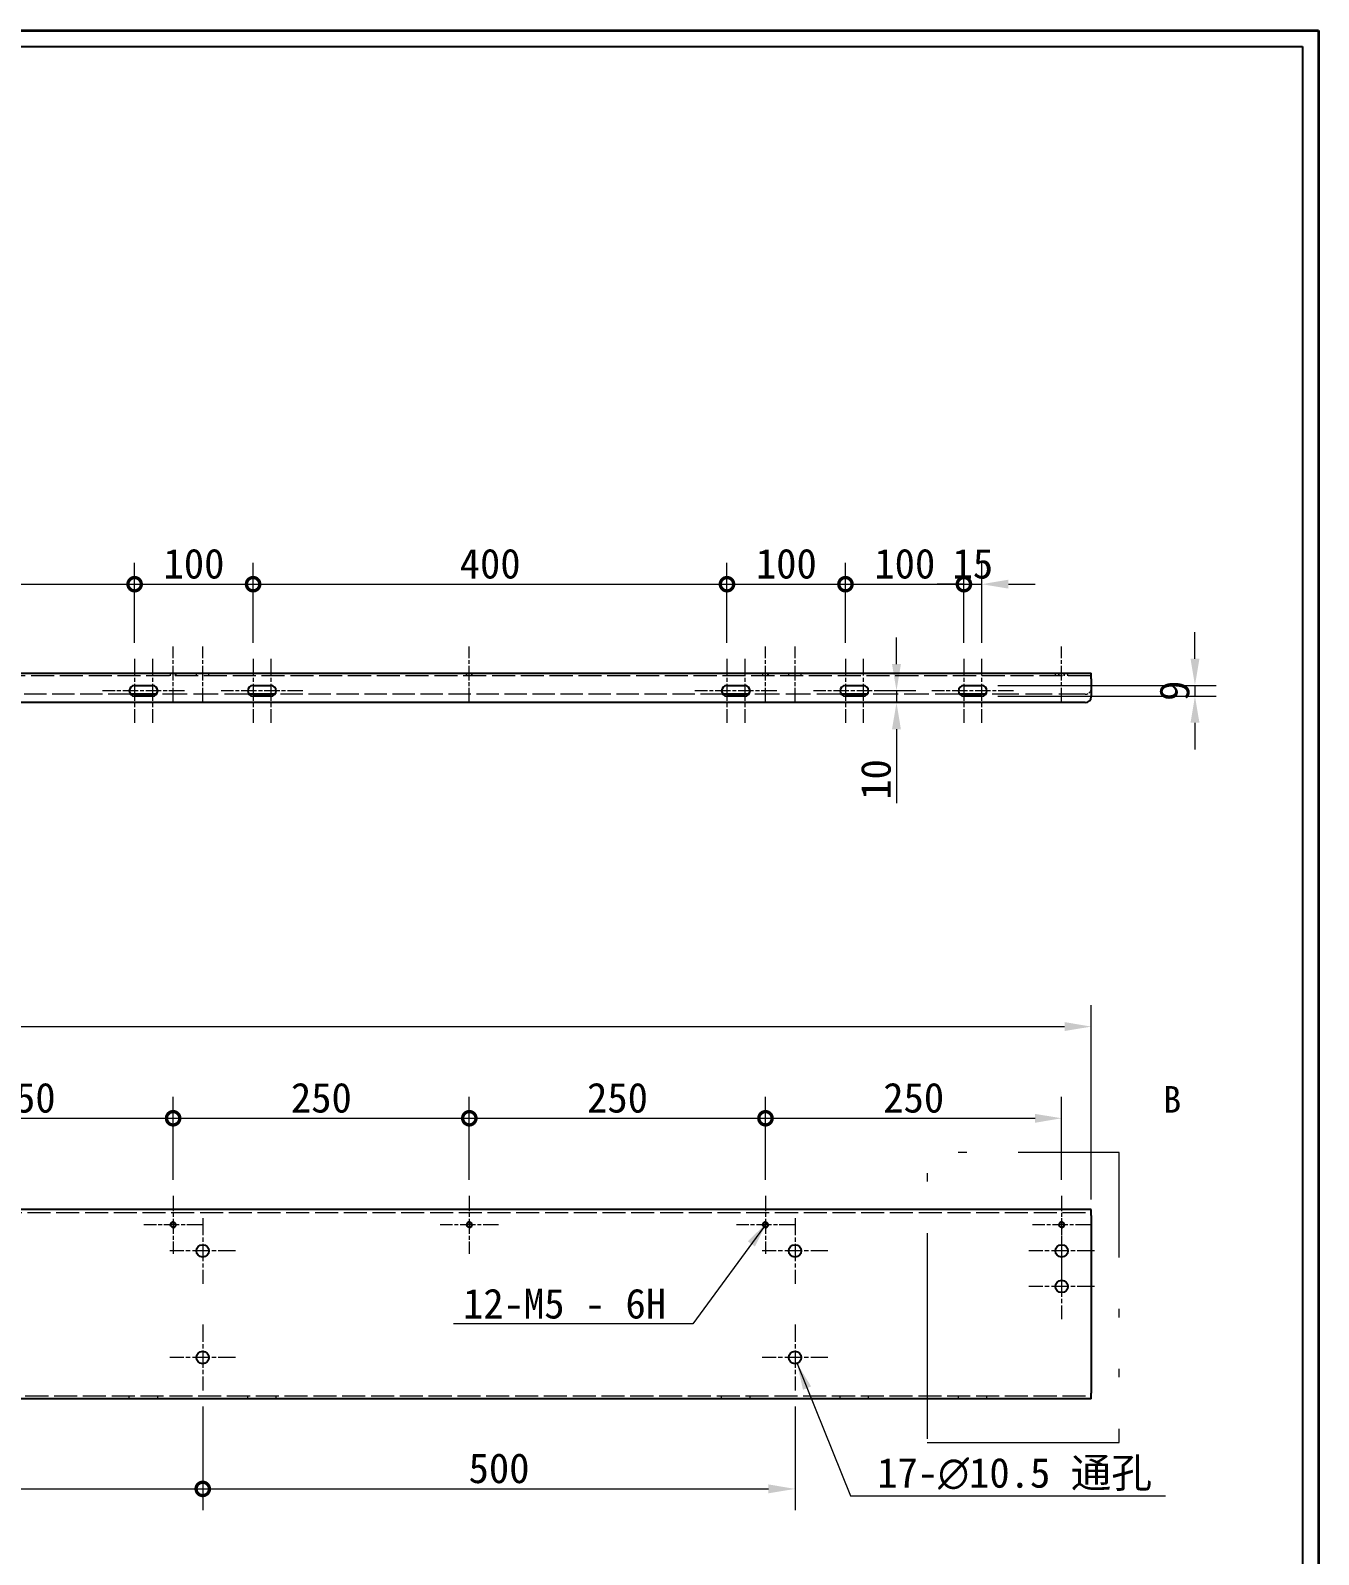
# Model space of a CAD drawing. Header units: millimetres. Extents: x 54 to 3731, y 49 to 2624.
# Drawn here: x 2643 to 3731, y 1337 to 2624 of the extents above; entities that cross this region are included whole.
import ezdxf

# ---------------------------------------------------------------- set-up
doc = ezdxf.new("R2010")
doc.units = ezdxf.units.MM
doc.header["$LTSCALE"] = 9
for name, pattern in [('CHAIN', [0.3543, 0.2362, -0.0295, 0.0591, -0.0295]), ('DASH_DOUBLE_DOT', [0.2164, 0.1181, -0.0295, 0.0049, -0.0295, 0.0049, -0.0295]), ('DASHED', [0.2067, 0.1654, -0.0413])]:
    doc.linetypes.add(name, pattern=pattern)
for name, color, linetype, lineweight, true_color in [('中心标记 (ISO)', 1, 'CHAIN', 18, 0xff0000), ('中心线 (ISO)', 1, 'CHAIN', 18, 0xff0000), ('尺寸 (ISO)', 7, 'Continuous', 18, 0x008000), ('局部视图边界 (ISO)', 7, 'DASH_DOUBLE_DOT', 18, 0x008000), ('符号 (ISO)', 7, 'Continuous', 18, 0x008000), ('隐藏 (ISO)', 5, 'DASHED', 18, 0x0000ff)]:
    doc.layers.add(name, color=color, linetype=linetype, lineweight=lineweight, true_color=true_color)
for name, color, linetype, lineweight in [('可见 (ISO)', 7, 'Continuous', 25), ('可见窄的 (ISO)', 7, 'Continuous', 18), ('图框 (ISO)', 7, 'Continuous', 35)]:
    doc.layers.add(name, color=color, linetype=linetype, lineweight=lineweight)
doc.styles.add('HZ_33', font='simfang.ttf')
doc.styles.add('文本样式74', font='SimSun.ttf')
doc.styles.add('最新国标', font='simfang.ttf')
doc.dimstyles.new('默认 (GB)', dxfattribs={"dimscale": 9, "dimtxt": 2.8, "dimasz": 2.5, "dimexe": 2, "dimexo": 1.5, "dimgap": 0.5, "dimtad": 1, "dimtoh": 1, "dimdsep": 46, "dimtxsty": '最新国标', "dimcen": 0.09, "dimdle": 10, "dimclrd": 256, "dimclre": 256, "dimclrt": 256, "dimaunit": 1, "dimadec": 3, "dimazin": 2, "dimtfac": 0.535714, "dimtdec": 3, "dimtmove": 0, "dimatfit": 3, "dimfxl": 0, "dimtolj": 1, "dimlwd": -1, "dimlwe": -1, "dimarcsym": 0})
doc.dimstyles.new('默认 (GB)$7', dxfattribs={"dimscale": 9, "dimtxt": 2.8, "dimasz": 2.5, "dimexe": 2, "dimexo": 1.5, "dimgap": 0.5, "dimtad": 1, "dimtoh": 1, "dimdsep": 46, "dimtxsty": '最新国标', "dimcen": 0.09, "dimdle": 10, "dimclrd": 256, "dimclre": 256, "dimclrt": 256, "dimaunit": 1, "dimadec": 3, "dimazin": 2, "dimtfac": 0.535714, "dimtdec": 3, "dimtmove": 0, "dimatfit": 3, "dimfxl": 0, "dimtolj": 1, "dimlwd": -1, "dimlwe": -1, "dimarcsym": 0})

# ---------------------------------------------------------------- blocks, each defined once
blk = doc.blocks.new('图框 最新国标')
at = {"layer": '图框 (ISO)'}
for p, q in [((6, 291.5), (414.5, 291.5)), ((414.5, 291.5), (414.5, 5.5))]:
    blk.add_line(p, q, dxfattribs=at)
at = {"layer": '图框 (ISO)', "color": 7, "linetype": 'Continuous', "lineweight": 25}
for p, q in [((18, 290), (413, 290)), ((18, 290), (413, 290)), ((413, 290), (413, 7)), ((413, 290), (413, 7))]:
    blk.add_line(p, q, dxfattribs=at)
at = {"layer": '图框 (ISO)', "style": '文本样式74'}
blk.add_attdef('零件代号_001', (42.82, 287.25), '', height=2.5, rotation=180, dxfattribs=at)
blk = doc.blocks.new('_DotSmall')
at = {"color": 0, "linetype": 'ByBlock', "const_width": 0.5}
blk.add_lwpolyline([(-0.0625, 0, 1), (0.0625, 0, 1)], format="xyb", close=True, dxfattribs=at)
blk = doc.blocks.new('*D21')
at = {"layer": 'Defpoints', "color": 0, "transparency": 16777216}
for p in [(2731.2, 2155.9), (2331.2, 2092.9), (2731.2, 2092.9)]:
    blk.add_point(p, dxfattribs=at)
at = {"layer": '尺寸 (ISO)', "color": 116, "true_color": 0x00803f, "transparency": 16777216}
for p, q in [((2331.2, 2106.4), (2331.2, 2173.9)), ((2731.2, 2106.4), (2731.2, 2173.9)), ((2331.2, 2155.9), (2731.2, 2155.9))]:
    blk.add_line(p, q, dxfattribs=at)
at = {"layer": '尺寸 (ISO)', "color": 116, "true_color": 0x00803f, "transparency": 16777216, "xscale": 22.5, "yscale": 22.5, "zscale": 22.5, "rotation": 180}
blk.add_blockref('_DotSmall', (2331.2, 2155.9), dxfattribs=at)
at = {"layer": '尺寸 (ISO)', "color": 116, "true_color": 0x00803f, "transparency": 16777216, "xscale": 22.5, "yscale": 22.5, "zscale": 22.5}
blk.add_blockref('_DotSmall', (2731.2, 2155.9), dxfattribs=at)
at = {"layer": '尺寸 (ISO)', "transparency": 16777216, "insert": (2531.3, 2173.1), "char_height": 25.2, "attachment_point": 5, "style": '最新国标'}
blk.add_mtext('\\A1;400', dxfattribs=at)
blk = doc.blocks.new('*D22')
at = {"layer": 'Defpoints', "color": 0, "transparency": 16777216}
for p in [(2831.2, 2155.9), (2731.2, 2092.9), (2831.2, 2092.9)]:
    blk.add_point(p, dxfattribs=at)
at = {"layer": '尺寸 (ISO)', "color": 116, "true_color": 0x00803f, "transparency": 16777216}
for p, q in [((2731.2, 2106.4), (2731.2, 2173.9)), ((2831.2, 2106.4), (2831.2, 2173.9)), ((2731.2, 2155.9), (2831.2, 2155.9))]:
    blk.add_line(p, q, dxfattribs=at)
at = {"layer": '尺寸 (ISO)', "color": 116, "true_color": 0x00803f, "transparency": 16777216, "xscale": 22.5, "yscale": 22.5, "zscale": 22.5, "rotation": 180}
blk.add_blockref('_DotSmall', (2731.2, 2155.9), dxfattribs=at)
at = {"layer": '尺寸 (ISO)', "color": 116, "true_color": 0x00803f, "transparency": 16777216, "xscale": 22.5, "yscale": 22.5, "zscale": 22.5}
blk.add_blockref('_DotSmall', (2831.2, 2155.9), dxfattribs=at)
at = {"layer": '尺寸 (ISO)', "transparency": 16777216, "insert": (2781.3, 2173.1), "char_height": 25.2, "attachment_point": 5, "style": '最新国标'}
blk.add_mtext('\\A1;100', dxfattribs=at)
blk = doc.blocks.new('*D23')
at = {"layer": 'Defpoints', "color": 0, "transparency": 16777216}
for p in [(3231.2, 2155.9), (2831.2, 2092.9), (3231.2, 2092.9)]:
    blk.add_point(p, dxfattribs=at)
at = {"layer": '尺寸 (ISO)', "color": 116, "true_color": 0x00803f, "transparency": 16777216}
for p, q in [((2831.2, 2106.4), (2831.2, 2173.9)), ((3231.2, 2106.4), (3231.2, 2173.9)), ((2831.2, 2155.9), (3231.2, 2155.9))]:
    blk.add_line(p, q, dxfattribs=at)
at = {"layer": '尺寸 (ISO)', "color": 116, "true_color": 0x00803f, "transparency": 16777216, "xscale": 22.5, "yscale": 22.5, "zscale": 22.5, "rotation": 180}
blk.add_blockref('_DotSmall', (2831.2, 2155.9), dxfattribs=at)
at = {"layer": '尺寸 (ISO)', "color": 116, "true_color": 0x00803f, "transparency": 16777216, "xscale": 22.5, "yscale": 22.5, "zscale": 22.5}
blk.add_blockref('_DotSmall', (3231.2, 2155.9), dxfattribs=at)
at = {"layer": '尺寸 (ISO)', "transparency": 16777216, "insert": (3031.3, 2173.1), "char_height": 25.2, "attachment_point": 5, "style": '最新国标'}
blk.add_mtext('\\A1;400', dxfattribs=at)
blk = doc.blocks.new('*D24')
at = {"layer": 'Defpoints', "color": 0, "transparency": 16777216}
for p in [(3331.2, 2155.9), (3231.2, 2092.9), (3331.2, 2092.9)]:
    blk.add_point(p, dxfattribs=at)
at = {"layer": '尺寸 (ISO)', "color": 116, "true_color": 0x00803f, "transparency": 16777216}
for p, q in [((3231.2, 2106.4), (3231.2, 2173.9)), ((3331.2, 2106.4), (3331.2, 2173.9)), ((3231.2, 2155.9), (3331.2, 2155.9))]:
    blk.add_line(p, q, dxfattribs=at)
at = {"layer": '尺寸 (ISO)', "color": 116, "true_color": 0x00803f, "transparency": 16777216, "xscale": 22.5, "yscale": 22.5, "zscale": 22.5, "rotation": 180}
blk.add_blockref('_DotSmall', (3231.2, 2155.9), dxfattribs=at)
at = {"layer": '尺寸 (ISO)', "color": 116, "true_color": 0x00803f, "transparency": 16777216, "xscale": 22.5, "yscale": 22.5, "zscale": 22.5}
blk.add_blockref('_DotSmall', (3331.2, 2155.9), dxfattribs=at)
at = {"layer": '尺寸 (ISO)', "transparency": 16777216, "insert": (3281.3, 2173.1), "char_height": 25.2, "attachment_point": 5, "style": '最新国标'}
blk.add_mtext('\\A1;100', dxfattribs=at)
blk = doc.blocks.new('*D25')
at = {"layer": 'Defpoints', "color": 0, "transparency": 16777216}
for p in [(3431.2, 2155.9), (3331.2, 2092.9), (3431.2, 2092.9)]:
    blk.add_point(p, dxfattribs=at)
at = {"layer": '尺寸 (ISO)', "color": 116, "true_color": 0x00803f, "transparency": 16777216}
for p, q in [((3331.2, 2106.4), (3331.2, 2173.9)), ((3431.2, 2106.4), (3431.2, 2173.9)), ((3331.2, 2155.9), (3431.2, 2155.9))]:
    blk.add_line(p, q, dxfattribs=at)
at = {"layer": '尺寸 (ISO)', "color": 116, "true_color": 0x00803f, "transparency": 16777216, "xscale": 22.5, "yscale": 22.5, "zscale": 22.5, "rotation": 180}
blk.add_blockref('_DotSmall', (3331.2, 2155.9), dxfattribs=at)
at = {"layer": '尺寸 (ISO)', "color": 116, "true_color": 0x00803f, "transparency": 16777216, "xscale": 22.5, "yscale": 22.5, "zscale": 22.5}
blk.add_blockref('_DotSmall', (3431.2, 2155.9), dxfattribs=at)
at = {"layer": '尺寸 (ISO)', "transparency": 16777216, "insert": (3381.3, 2173.1), "char_height": 25.2, "attachment_point": 5, "style": '最新国标'}
blk.add_mtext('\\A1;100', dxfattribs=at)
blk = doc.blocks.new('*D26')
at = {"layer": 'Defpoints', "color": 0, "transparency": 16777216}
for p in [(3446.2, 2155.9), (3431.2, 2092.9), (3446.2, 2092.9)]:
    blk.add_point(p, dxfattribs=at)
at = {"layer": '尺寸 (ISO)', "color": 116, "true_color": 0x00803f, "transparency": 16777216}
for p, q in [((3431.2, 2106.4), (3431.2, 2173.9)), ((3446.2, 2106.4), (3446.2, 2173.9)), ((3431.2, 2155.9), (3408.7, 2155.9)), ((3431.2, 2155.9), (3446.2, 2155.9)), ((3468.7, 2155.9), (3491.2, 2155.9))]:
    blk.add_line(p, q, dxfattribs=at)
blk.add_solid([(3468.7, 2159.7), (3468.7, 2152.2), (3446.2, 2155.9)], dxfattribs=at)
at = {"layer": '尺寸 (ISO)', "color": 116, "true_color": 0x00803f, "transparency": 16777216, "xscale": 22.5, "yscale": 22.5, "zscale": 22.5}
blk.add_blockref('_DotSmall', (3431.2, 2155.9), dxfattribs=at)
at = {"layer": '尺寸 (ISO)', "transparency": 16777216, "insert": (3438.7, 2173.1), "char_height": 25.2, "attachment_point": 5, "style": '最新国标'}
blk.add_mtext('\\A1;15', dxfattribs=at)
blk = doc.blocks.new('*D27')
at = {"layer": 'Defpoints', "color": 0, "transparency": 16777216}
for p in [(3446.2, 2070.4), (3446.2, 2061.4), (3626.2, 2061.4)]:
    blk.add_point(p, dxfattribs=at)
at = {"layer": '尺寸 (ISO)', "color": 116, "true_color": 0x00803f, "transparency": 16777216}
for p, q in [((3626.2, 2092.9), (3626.2, 2115.4)), ((3459.7, 2070.4), (3644.2, 2070.4)), ((3459.7, 2061.4), (3644.2, 2061.4)), ((3626.2, 2070.4), (3626.2, 2061.4)), ((3626.2, 2038.9), (3626.2, 2016.4))]:
    blk.add_line(p, q, dxfattribs=at)
for points in [[(3622.5, 2092.9), (3630, 2092.9), (3626.2, 2070.4)], [(3622.5, 2038.9), (3630, 2038.9), (3626.2, 2061.4)]]:
    blk.add_solid(points, dxfattribs=at)
at = {"layer": '尺寸 (ISO)', "transparency": 16777216, "insert": (3609, 2065.9), "char_height": 25.2, "attachment_point": 5, "rotation": 90, "style": '最新国标'}
blk.add_mtext('\\A1;9', dxfattribs=at)
blk = doc.blocks.new('*D37')
at = {"layer": 'Defpoints', "color": 0, "transparency": 16777216}
for p in [(2763.7, 1704.9), (2513.7, 1639.4), (2763.7, 1639.4)]:
    blk.add_point(p, dxfattribs=at)
at = {"layer": '尺寸 (ISO)', "color": 116, "true_color": 0x00803f, "transparency": 16777216}
for p, q in [((2513.7, 1652.9), (2513.7, 1722.9)), ((2763.7, 1652.9), (2763.7, 1722.9)), ((2513.7, 1704.9), (2763.7, 1704.9))]:
    blk.add_line(p, q, dxfattribs=at)
at = {"layer": '尺寸 (ISO)', "color": 116, "true_color": 0x00803f, "transparency": 16777216, "xscale": 22.5, "yscale": 22.5, "zscale": 22.5, "rotation": 180}
blk.add_blockref('_DotSmall', (2513.7, 1704.9), dxfattribs=at)
at = {"layer": '尺寸 (ISO)', "color": 116, "true_color": 0x00803f, "transparency": 16777216, "xscale": 22.5, "yscale": 22.5, "zscale": 22.5}
blk.add_blockref('_DotSmall', (2763.7, 1704.9), dxfattribs=at)
at = {"layer": '尺寸 (ISO)', "transparency": 16777216, "insert": (2638.8, 1722.1), "char_height": 25.2, "attachment_point": 5, "style": '最新国标'}
blk.add_mtext('\\A1;250', dxfattribs=at)
blk = doc.blocks.new('*D38')
at = {"layer": 'Defpoints', "color": 0, "transparency": 16777216}
for p in [(3013.7, 1704.9), (2763.7, 1639.4), (3013.7, 1639.4)]:
    blk.add_point(p, dxfattribs=at)
at = {"layer": '尺寸 (ISO)', "color": 116, "true_color": 0x00803f, "transparency": 16777216}
for p, q in [((2763.7, 1652.9), (2763.7, 1722.9)), ((3013.7, 1652.9), (3013.7, 1722.9)), ((2763.7, 1704.9), (3013.7, 1704.9))]:
    blk.add_line(p, q, dxfattribs=at)
at = {"layer": '尺寸 (ISO)', "color": 116, "true_color": 0x00803f, "transparency": 16777216, "xscale": 22.5, "yscale": 22.5, "zscale": 22.5, "rotation": 180}
blk.add_blockref('_DotSmall', (2763.7, 1704.9), dxfattribs=at)
at = {"layer": '尺寸 (ISO)', "color": 116, "true_color": 0x00803f, "transparency": 16777216, "xscale": 22.5, "yscale": 22.5, "zscale": 22.5}
blk.add_blockref('_DotSmall', (3013.7, 1704.9), dxfattribs=at)
at = {"layer": '尺寸 (ISO)', "transparency": 16777216, "insert": (2888.8, 1722.1), "char_height": 25.2, "attachment_point": 5, "style": '最新国标'}
blk.add_mtext('\\A1;250', dxfattribs=at)
blk = doc.blocks.new('*D39')
at = {"layer": 'Defpoints', "color": 0, "transparency": 16777216}
for p in [(3263.7, 1704.9), (3013.7, 1639.4), (3263.7, 1639.4)]:
    blk.add_point(p, dxfattribs=at)
at = {"layer": '尺寸 (ISO)', "color": 116, "true_color": 0x00803f, "transparency": 16777216}
for p, q in [((3013.7, 1652.9), (3013.7, 1722.9)), ((3263.7, 1652.9), (3263.7, 1722.9)), ((3013.7, 1704.9), (3263.7, 1704.9))]:
    blk.add_line(p, q, dxfattribs=at)
at = {"layer": '尺寸 (ISO)', "color": 116, "true_color": 0x00803f, "transparency": 16777216, "xscale": 22.5, "yscale": 22.5, "zscale": 22.5, "rotation": 180}
blk.add_blockref('_DotSmall', (3013.7, 1704.9), dxfattribs=at)
at = {"layer": '尺寸 (ISO)', "color": 116, "true_color": 0x00803f, "transparency": 16777216, "xscale": 22.5, "yscale": 22.5, "zscale": 22.5}
blk.add_blockref('_DotSmall', (3263.7, 1704.9), dxfattribs=at)
at = {"layer": '尺寸 (ISO)', "transparency": 16777216, "insert": (3138.8, 1722.1), "char_height": 25.2, "attachment_point": 5, "style": '最新国标'}
blk.add_mtext('\\A1;250', dxfattribs=at)
blk = doc.blocks.new('*D40')
at = {"layer": 'Defpoints', "color": 0, "transparency": 16777216}
for p in [(3513.7, 1704.9), (3263.7, 1639.4), (3513.7, 1639.4)]:
    blk.add_point(p, dxfattribs=at)
at = {"layer": '尺寸 (ISO)', "color": 116, "true_color": 0x00803f, "transparency": 16777216}
for p, q in [((3263.7, 1652.9), (3263.7, 1722.9)), ((3513.7, 1652.9), (3513.7, 1722.9)), ((3263.7, 1704.9), (3491.2, 1704.9))]:
    blk.add_line(p, q, dxfattribs=at)
blk.add_solid([(3491.2, 1708.6), (3491.2, 1701.1), (3513.7, 1704.9)], dxfattribs=at)
at = {"layer": '尺寸 (ISO)', "color": 116, "true_color": 0x00803f, "transparency": 16777216, "xscale": 22.5, "yscale": 22.5, "zscale": 22.5, "rotation": 180}
blk.add_blockref('_DotSmall', (3263.7, 1704.9), dxfattribs=at)
at = {"layer": '尺寸 (ISO)', "transparency": 16777216, "insert": (3388.8, 1722.1), "char_height": 25.2, "attachment_point": 5, "style": '最新国标'}
blk.add_mtext('\\A1;250', dxfattribs=at)
blk = doc.blocks.new('*D45')
at = {"layer": 'Defpoints', "color": 0, "transparency": 16777216}
for p in [(2288.7, 1475.1), (2788.7, 1475.1), (2788.7, 1391.9)]:
    blk.add_point(p, dxfattribs=at)
at = {"layer": '尺寸 (ISO)', "color": 116, "true_color": 0x00803f, "transparency": 16777216}
for p, q in [((2288.7, 1461.6), (2288.7, 1373.9)), ((2788.7, 1461.6), (2788.7, 1373.9)), ((2288.7, 1391.9), (2788.7, 1391.9))]:
    blk.add_line(p, q, dxfattribs=at)
at = {"layer": '尺寸 (ISO)', "color": 116, "true_color": 0x00803f, "transparency": 16777216, "xscale": 22.5, "yscale": 22.5, "zscale": 22.5, "rotation": 180}
blk.add_blockref('_DotSmall', (2288.7, 1391.9), dxfattribs=at)
at = {"layer": '尺寸 (ISO)', "color": 116, "true_color": 0x00803f, "transparency": 16777216, "xscale": 22.5, "yscale": 22.5, "zscale": 22.5}
blk.add_blockref('_DotSmall', (2788.7, 1391.9), dxfattribs=at)
at = {"layer": '尺寸 (ISO)', "transparency": 16777216, "insert": (2538.8, 1409.2), "char_height": 25.2, "attachment_point": 5, "style": '最新国标'}
blk.add_mtext('\\A1;500', dxfattribs=at)
blk = doc.blocks.new('*D46')
at = {"layer": 'Defpoints', "color": 0, "transparency": 16777216}
for p in [(2788.7, 1475.1), (3288.7, 1475.1), (3288.7, 1391.9)]:
    blk.add_point(p, dxfattribs=at)
at = {"layer": '尺寸 (ISO)', "color": 116, "true_color": 0x00803f, "transparency": 16777216}
for p, q in [((2788.7, 1461.6), (2788.7, 1373.9)), ((3288.7, 1461.6), (3288.7, 1373.9)), ((2788.7, 1391.9), (3266.2, 1391.9))]:
    blk.add_line(p, q, dxfattribs=at)
blk.add_solid([(3266.2, 1395.7), (3266.2, 1388.2), (3288.7, 1391.9)], dxfattribs=at)
at = {"layer": '尺寸 (ISO)', "color": 116, "true_color": 0x00803f, "transparency": 16777216, "xscale": 22.5, "yscale": 22.5, "zscale": 22.5, "rotation": 180}
blk.add_blockref('_DotSmall', (2788.7, 1391.9), dxfattribs=at)
at = {"layer": '尺寸 (ISO)', "transparency": 16777216, "insert": (3038.8, 1409.2), "char_height": 25.2, "attachment_point": 5, "style": '最新国标'}
blk.add_mtext('\\A1;500', dxfattribs=at)
blk = doc.blocks.new('二维局部视图1')
at = {"layer": '局部视图边界 (ISO)', "ltscale": 18.164322, "flags": 128}
blk.add_lwpolyline([(377.81, 159), (395.81, 159), (395.81, 186.21), (377.81, 186.21), (377.81, 159)], dxfattribs=at)
at = {"layer": '局部视图边界 (ISO)', "insert": (399.92, 189.96), "char_height": 2.5, "attachment_point": 7, "style": 'HZ_33'}
blk.add_mtext('B', dxfattribs=at)
blk = doc.blocks.new('*D54')
at = {"layer": 'Defpoints', "color": 0, "transparency": 16777216}
for p in [(3538.7, 1782.3), (3538.7, 1622.9), (474.7, 1617.9)]:
    blk.add_point(p, dxfattribs=at)
at = {"layer": '尺寸 (ISO)', "color": 116, "true_color": 0x00803f, "transparency": 16777216}
for p, q in [((474.7, 1631.4), (474.7, 1800.3)), ((3538.7, 1636.4), (3538.7, 1800.3)), ((497.2, 1782.3), (3516.2, 1782.3))]:
    blk.add_line(p, q, dxfattribs=at)
for points in [[(497.2, 1786.1), (497.2, 1778.6), (474.7, 1782.3)], [(3516.2, 1786.1), (3516.2, 1778.6), (3538.7, 1782.3)]]:
    blk.add_solid(points, dxfattribs=at)
at = {"layer": '尺寸 (ISO)', "transparency": 16777216, "insert": (2006.7, 1799.5), "char_height": 25.2, "attachment_point": 5, "style": '最新国标'}
blk.add_mtext('\\A1;3064', dxfattribs=at)
blk = doc.blocks.new('*D58')
at = {"layer": 'Defpoints', "color": 0, "transparency": 16777216}
for p in [(3404.2, 2065.9), (3374.3, 2055.9), (3386.7, 2055.9)]:
    blk.add_point(p, dxfattribs=at)
at = {"layer": '尺寸 (ISO)', "color": 116, "true_color": 0x00803f, "transparency": 16777216}
for p, q in [((3374.3, 2088.4), (3374.3, 2110.9)), ((3390.7, 2065.9), (3356.3, 2065.9)), ((3374.3, 2065.9), (3374.3, 2055.9)), ((3374.3, 2033.4), (3374.3, 1971.1))]:
    blk.add_line(p, q, dxfattribs=at)
for points in [[(3370.5, 2088.4), (3378, 2088.4), (3374.3, 2065.9)], [(3370.5, 2033.4), (3378, 2033.4), (3374.3, 2055.9)]]:
    blk.add_solid(points, dxfattribs=at)
at = {"layer": '尺寸 (ISO)', "transparency": 16777216, "insert": (3357, 1991), "char_height": 25.2, "attachment_point": 5, "rotation": 90, "style": '最新国标'}
blk.add_mtext('\\A1;10', dxfattribs=at)

msp = doc.modelspace()

# ---------------------------------------------------------------- linework, layer by layer
at = {"layer": '中心标记 (ISO)', "ltscale": 6.667144}
for p, q in [((2731.165, 2092.903), (2731.165, 2038.903)), ((2746.165, 2092.903), (2746.165, 2038.903)), ((2831.165, 2092.903), (2831.165, 2038.903)), ((2846.165, 2092.903), (2846.165, 2038.903)), ((3231.165, 2092.903), (3231.165, 2038.903)), ((3246.165, 2092.903), (3246.165, 2038.903)), ((3331.165, 2092.903), (3331.165, 2038.903)), ((3346.165, 2092.903), (3346.165, 2038.903)), ((3431.165, 2092.903), (3431.165, 2038.903)), ((3446.165, 2092.903), (3446.165, 2038.903))]:
    msp.add_line(p, q, dxfattribs=at)
at = {"layer": '中心标记 (ISO)', "ltscale": 6.111541}
for p, q in [((2753.665, 2065.903), (2704.165, 2065.903)), ((2773.165, 2065.903), (2723.665, 2065.903)), ((2853.665, 2065.903), (2804.165, 2065.903)), ((2873.165, 2065.903), (2823.665, 2065.903)), ((3253.665, 2065.903), (3204.165, 2065.903)), ((3273.165, 2065.903), (3223.665, 2065.903)), ((3353.665, 2065.903), (3304.165, 2065.903)), ((3373.165, 2065.903), (3323.665, 2065.903)), ((3453.665, 2065.903), (3404.165, 2065.903)), ((3473.165, 2065.903), (3423.665, 2065.903))]:
    msp.add_line(p, q, dxfattribs=at)
at = {"layer": '中心标记 (ISO)', "ltscale": 6.066352}
for p, q in [((2763.665, 1639.446), (2763.665, 1590.312)), ((3013.665, 1639.446), (3013.665, 1590.312)), ((3263.665, 1639.446), (3263.665, 1590.312)), ((3513.665, 1639.446), (3513.665, 1590.312)), ((2788.232, 1614.879), (2739.098, 1614.879)), ((3038.232, 1614.879), (2989.098, 1614.879)), ((3288.232, 1614.879), (3239.098, 1614.879)), ((3538.232, 1614.879), (3489.098, 1614.879))]:
    msp.add_line(p, q, dxfattribs=at)
at = {"layer": '中心标记 (ISO)', "ltscale": 6.852346}
for p, q in [((2788.665, 1620.629), (2788.665, 1565.129)), ((3288.665, 1620.629), (3288.665, 1565.129)), ((3513.665, 1620.629), (3513.665, 1565.129)), ((2816.415, 1592.879), (2760.915, 1592.879)), ((3316.415, 1592.879), (3260.915, 1592.879)), ((3541.415, 1592.879), (3485.915, 1592.879)), ((3513.665, 1590.629), (3513.665, 1535.129)), ((3541.415, 1562.879), (3485.915, 1562.879)), ((2788.665, 1530.629), (2788.665, 1475.129)), ((3288.665, 1530.629), (3288.665, 1475.129)), ((2816.415, 1502.879), (2760.915, 1502.879)), ((3316.415, 1502.879), (3260.915, 1502.879))]:
    msp.add_line(p, q, dxfattribs=at)
at = {"layer": '中心线 (ISO)', "ltscale": 5.864606}
for p, q in [((2763.665, 2055.903), (2763.665, 2103.403)), ((2788.665, 2055.903), (2788.665, 2103.403)), ((3013.665, 2055.903), (3013.665, 2103.403)), ((3263.665, 2055.903), (3263.665, 2103.403)), ((3288.665, 2055.903), (3288.665, 2103.403)), ((3513.665, 2055.903), (3513.665, 2103.403))]:
    msp.add_line(p, q, dxfattribs=at)
at = {"layer": '可见 (ISO)'}
for p, q in [((474.665, 2080.903), (3538.665, 2080.903)), ((3538.665, 2075.903), (3538.665, 2080.903)), ((3538.665, 2075.903), (3538.665, 2060.903)), ((2749.519, 2062.903), (2727.811, 2062.903)), ((2731.165, 2070.403), (2746.165, 2070.403)), ((2746.165, 2061.403), (2731.165, 2061.403)), ((2849.519, 2062.903), (2827.811, 2062.903)), ((2831.165, 2070.403), (2846.165, 2070.403)), ((2846.165, 2061.403), (2831.165, 2061.403)), ((3249.519, 2062.903), (3227.811, 2062.903)), ((3231.165, 2070.403), (3246.165, 2070.403)), ((3246.165, 2061.403), (3231.165, 2061.403)), ((3349.519, 2062.903), (3327.811, 2062.903)), ((3331.165, 2070.403), (3346.165, 2070.403)), ((3346.165, 2061.403), (3331.165, 2061.403)), ((3449.519, 2062.903), (3427.811, 2062.903)), ((3431.165, 2070.403), (3446.165, 2070.403)), ((3446.165, 2061.403), (3431.165, 2061.403)), ((3533.665, 2055.903), (479.665, 2055.903)), ((3538.665, 1627.879), (626.665, 1627.879)), ((3538.665, 1622.879), (3538.665, 1627.879)), ((3538.665, 1622.879), (3538.665, 1472.879)), ((3538.665, 1467.879), (474.665, 1467.879)), ((3538.665, 1467.879), (3538.665, 1472.879))]:
    msp.add_line(p, q, dxfattribs=at)
for centre, radius in [((2763.665, 1614.879), 2.067), ((3013.665, 1614.879), 2.067), ((3263.665, 1614.879), 2.067), ((3513.665, 1614.879), 2.067), ((2788.665, 1592.879), 5.25), ((3288.665, 1592.879), 5.25), ((3513.665, 1592.879), 5.25), ((3513.665, 1562.879), 5.25), ((2788.665, 1502.879), 5.25), ((3288.665, 1502.879), 5.25)]:
    msp.add_circle(centre, radius, dxfattribs=at)
for centre, radius, start, end in [((2731.165, 2065.903), 4.5, 90, 270), ((2746.165, 2065.903), 4.5, 270, 90), ((2831.165, 2065.903), 4.5, 90, 270), ((2846.165, 2065.903), 4.5, 270, 90), ((3231.165, 2065.903), 4.5, 90, 270), ((3246.165, 2065.903), 4.5, 270, 90), ((3331.165, 2065.903), 4.5, 90, 270), ((3346.165, 2065.903), 4.5, 270, 90), ((3431.165, 2065.903), 4.5, 90, 270), ((3446.165, 2065.903), 4.5, 270, 90), ((3533.665, 2060.903), 5, 270, 0)]:
    msp.add_arc(centre, radius, start, end, dxfattribs=at)
at = {"layer": '可见窄的 (ISO)'}
for centre in [(2763.665, 1614.879), (3013.665, 1614.879), (3263.665, 1614.879), (3513.665, 1614.879)]:
    msp.add_arc(centre, 2.5, 260, 170, dxfattribs=at)
at = {"layer": '隐藏 (ISO)', "ltscale": 13.071795}
for p, q in [((3538.665, 2078.403), (474.665, 2078.403)), ((474.665, 1470.379), (3538.665, 1470.379))]:
    msp.add_line(p, q, dxfattribs=at)
at = {"layer": '隐藏 (ISO)', "ltscale": 0.528982}
for p, q in [((2761.165, 2080.903), (2761.165, 2078.403)), ((2761.598, 2078.403), (2761.598, 2080.903)), ((2765.732, 2078.403), (2765.732, 2080.903)), ((2766.165, 2078.403), (2766.165, 2080.903)), ((2783.415, 2078.403), (2783.415, 2080.903)), ((2793.915, 2078.403), (2793.915, 2080.903)), ((3011.165, 2080.903), (3011.165, 2078.403)), ((3011.598, 2078.403), (3011.598, 2080.903)), ((3015.732, 2078.403), (3015.732, 2080.903)), ((3016.165, 2078.403), (3016.165, 2080.903)), ((3261.165, 2080.903), (3261.165, 2078.403)), ((3261.598, 2078.403), (3261.598, 2080.903)), ((3265.732, 2078.403), (3265.732, 2080.903)), ((3266.165, 2078.403), (3266.165, 2080.903)), ((3283.415, 2078.403), (3283.415, 2080.903)), ((3293.915, 2078.403), (3293.915, 2080.903)), ((3508.415, 2078.403), (3508.415, 2080.903)), ((3511.165, 2080.903), (3511.165, 2078.403)), ((3511.598, 2078.403), (3511.598, 2080.903)), ((3515.732, 2078.403), (3515.732, 2080.903)), ((3516.165, 2078.403), (3516.165, 2080.903)), ((3518.915, 2078.403), (3518.915, 2080.903)), ((2726.665, 1467.879), (2726.665, 1470.379)), ((2750.665, 1467.879), (2750.665, 1470.379)), ((2826.665, 1467.879), (2826.665, 1470.379)), ((2850.665, 1467.879), (2850.665, 1470.379)), ((3226.665, 1467.879), (3226.665, 1470.379)), ((3250.665, 1467.879), (3250.665, 1470.379)), ((3326.665, 1467.879), (3326.665, 1470.379)), ((3350.665, 1467.879), (3350.665, 1470.379)), ((3426.665, 1467.879), (3426.665, 1470.379)), ((3450.665, 1467.879), (3450.665, 1470.379))]:
    msp.add_line(p, q, dxfattribs=at)
at = {"layer": '隐藏 (ISO)', "ltscale": 12.709368}
for p, q in [((2727.811, 2062.903), (2349.519, 2062.903)), ((3227.811, 2062.903), (2849.519, 2062.903))]:
    msp.add_line(p, q, dxfattribs=at)
at = {"layer": '隐藏 (ISO)', "ltscale": 14.028525}
for p, q in [((2827.811, 2062.903), (2749.519, 2062.903)), ((3327.811, 2062.903), (3249.519, 2062.903)), ((3427.811, 2062.903), (3349.519, 2062.903))]:
    msp.add_line(p, q, dxfattribs=at)
at = {"layer": '隐藏 (ISO)', "ltscale": 15.077478}
msp.add_line((3533.665, 2062.903), (3449.519, 2062.903), dxfattribs=at)
at = {"layer": '隐藏 (ISO)', "ltscale": 13.044491}
msp.add_line((626.665, 1625.379), (3538.665, 1625.379), dxfattribs=at)
at = {"layer": '隐藏 (ISO)', "ltscale": 1.662061}
msp.add_arc((3533.665, 2067.903), 5, 270, 0, dxfattribs=at)

# ---------------------------------------------------------------- block references
at = {"xscale": 9, "yscale": 9, "zscale": 9}
msp.add_blockref('图框 最新国标', (0, 0), dxfattribs=at)
at = {"layer": '局部视图边界 (ISO)', "xscale": 9, "yscale": 9, "zscale": 9}
msp.add_blockref('二维局部视图1', (0, 0), dxfattribs=at)

# ---------------------------------------------------------------- texts
at = {"layer": '符号 (ISO)', "char_height": 25.2, "line_spacing_factor": 0.49, "style": '最新国标'}
for s, insert, width, attachment_point in [('12-M5 - 6H', (3179.798, 1535.394), 190.5179, 9), ('17-\\fAIGDT|b0|i0;{\\H25.2000;n}\\fFangSong|b0|i0;{\\H25.2000;10.5 通孔}', (3357.996, 1390.189), 257.14442, 7)]:
    msp.add_mtext(s, dxfattribs=dict(at, insert=insert, width=width, attachment_point=attachment_point))

# ---------------------------------------------------------------- dimensions: what is measured, and where the dimension line sits
at = {"layer": '尺寸 (ISO)', "color": 116, "true_color": 0x00803f}
for base, p1, p2, angle, override, picture, middle in [((2731.165, 2155.903), (2331.165, 2092.903), (2731.165, 2092.903), 180, {"dimgap": 0.5, "dimtoh": 0, "dimdec": 2, "dimblk1": 'DotSmall', "dimblk2": 'DotSmall', "dimsah": 1, "dimdle": 0, "dimtol": 0, "dimlim": 0, "dimtp": 0, "dimtm": 0, "dimtdec": 3, "dimtofl": 0, "dimatfit": 1}, '*D21', (2531.255, 2155.903)), ((2831.165, 2155.903), (2731.165, 2092.903), (2831.165, 2092.903), 180, {"dimgap": 0.5, "dimtoh": 0, "dimdec": 2, "dimblk1": 'DotSmall', "dimblk2": 'DotSmall', "dimsah": 1, "dimdle": 0, "dimtol": 0, "dimlim": 0, "dimtp": 0, "dimtm": 0, "dimtdec": 3, "dimtofl": 0, "dimatfit": 1}, '*D22', (2781.255, 2155.903)), ((3231.165, 2155.903), (2831.165, 2092.903), (3231.165, 2092.903), 180, {"dimgap": 0.5, "dimtoh": 0, "dimdec": 2, "dimblk1": 'DotSmall', "dimblk2": 'DotSmall', "dimsah": 1, "dimdle": 0, "dimtol": 0, "dimlim": 0, "dimtp": 0, "dimtm": 0, "dimtdec": 3, "dimtofl": 0, "dimatfit": 1}, '*D23', (3031.255, 2155.903)), ((3331.165, 2155.903), (3231.165, 2092.903), (3331.165, 2092.903), 180, {"dimgap": 0.5, "dimtoh": 0, "dimdec": 2, "dimblk1": 'DotSmall', "dimblk2": 'DotSmall', "dimsah": 1, "dimdle": 0, "dimtol": 0, "dimlim": 0, "dimtp": 0, "dimtm": 0, "dimtdec": 3, "dimtofl": 0, "dimatfit": 1}, '*D24', (3281.255, 2155.903)), ((3431.165, 2155.903), (3331.165, 2092.903), (3431.165, 2092.903), 180, {"dimgap": 0.5, "dimtoh": 0, "dimdec": 2, "dimblk1": 'DotSmall', "dimblk2": 'DotSmall', "dimsah": 1, "dimdle": 0, "dimtol": 0, "dimlim": 0, "dimtp": 0, "dimtm": 0, "dimtdec": 3, "dimtofl": 0, "dimatfit": 1}, '*D25', (3381.255, 2155.903)), ((3446.165, 2155.903), (3431.165, 2092.903), (3446.165, 2092.903), 180, {"dimgap": 0.5, "dimtoh": 0, "dimdec": 2, "dimblk1": 'DotSmall', "dimsah": 1, "dimdle": 0, "dimtol": 0, "dimlim": 0, "dimtp": 0, "dimtm": 0, "dimtdec": 3, "dimtofl": 1, "dimatfit": 1}, '*D26', (3438.665, 2155.903)), ((3374.277, 2055.903), (3404.165, 2065.903), (3386.698, 2055.903), 90, {"dimgap": 0.5, "dimtoh": 0, "dimdec": 2, "dimse2": 1, "dimtol": 0, "dimlim": 0, "dimtp": 0, "dimtm": 0, "dimtdec": 3, "dimtofl": 1, "dimatfit": 1}, '*D58', (3374.277, 1990.995)), ((3626.241, 2061.403), (3446.165, 2070.403), (3446.165, 2061.403), 90, {"dimgap": 0.5, "dimtoh": 0, "dimdec": 2, "dimtol": 0, "dimlim": 0, "dimtp": 0, "dimtm": 0, "dimtdec": 3, "dimtofl": 1, "dimatfit": 1}, '*D27', (3626.241, 2065.903)), ((3538.665, 1782.305), (474.665, 1617.879), (3538.665, 1622.879), 180, {"dimgap": 0.5, "dimtoh": 0, "dimdec": 2, "dimtol": 0, "dimlim": 0, "dimtp": 0, "dimtm": 0, "dimtdec": 3, "dimtofl": 0, "dimatfit": 1}, '*D54', (2006.665, 1782.305)), ((2763.665, 1704.879), (2513.665, 1639.446), (2763.665, 1639.446), 180, {"dimgap": 0.5, "dimtoh": 0, "dimdec": 2, "dimblk1": 'DotSmall', "dimblk2": 'DotSmall', "dimsah": 1, "dimdle": 0, "dimtol": 0, "dimlim": 0, "dimtp": 0, "dimtm": 0, "dimtdec": 3, "dimtofl": 0, "dimatfit": 1}, '*D37', (2638.755, 1704.879)), ((3013.665, 1704.879), (2763.665, 1639.446), (3013.665, 1639.446), 180, {"dimgap": 0.5, "dimtoh": 0, "dimdec": 2, "dimblk1": 'DotSmall', "dimblk2": 'DotSmall', "dimsah": 1, "dimdle": 0, "dimtol": 0, "dimlim": 0, "dimtp": 0, "dimtm": 0, "dimtdec": 3, "dimtofl": 0, "dimatfit": 1}, '*D38', (2888.755, 1704.879)), ((3263.665, 1704.879), (3013.665, 1639.446), (3263.665, 1639.446), 180, {"dimgap": 0.5, "dimtoh": 0, "dimdec": 2, "dimblk1": 'DotSmall', "dimblk2": 'DotSmall', "dimsah": 1, "dimdle": 0, "dimtol": 0, "dimlim": 0, "dimtp": 0, "dimtm": 0, "dimtdec": 3, "dimtofl": 0, "dimatfit": 1}, '*D39', (3138.755, 1704.879)), ((3513.665, 1704.879), (3263.665, 1639.446), (3513.665, 1639.446), 180, {"dimgap": 0.5, "dimtoh": 0, "dimdec": 2, "dimblk1": 'DotSmall', "dimsah": 1, "dimdle": 0, "dimtol": 0, "dimlim": 0, "dimtp": 0, "dimtm": 0, "dimtdec": 3, "dimtofl": 0, "dimatfit": 1}, '*D40', (3388.755, 1704.879)), ((2788.665, 1391.944), (2288.665, 1475.129), (2788.665, 1475.129), 180, {"dimgap": 0.5, "dimtoh": 0, "dimdec": 2, "dimblk1": 'DotSmall', "dimblk2": 'DotSmall', "dimsah": 1, "dimdle": 0, "dimtol": 0, "dimlim": 0, "dimtp": 0, "dimtm": 0, "dimtdec": 3, "dimtofl": 0, "dimatfit": 1}, '*D45', (2538.755, 1391.944)), ((3288.665, 1391.944), (2788.665, 1475.129), (3288.665, 1475.129), 180, {"dimgap": 0.5, "dimtoh": 0, "dimdec": 2, "dimblk1": 'DotSmall', "dimsah": 1, "dimdle": 0, "dimtol": 0, "dimlim": 0, "dimtp": 0, "dimtm": 0, "dimtdec": 3, "dimtofl": 0, "dimatfit": 1}, '*D46', (3038.755, 1391.944))]:
    dim = msp.add_linear_dim(base=base, p1=p1, p2=p2, angle=angle, dimstyle='默认 (GB)', override=override, dxfattribs=at)
    dim.commit()
    dim.dimension.update_dxf_attribs({"geometry": picture, "text_midpoint": middle, "dimtype": 160})

# ---------------------------------------------------------------- leaders
at = {"layer": '符号 (ISO)', "annotation_type": 0, "has_hookline": 1}
for points, hookline_direction, text_width in [([(3265.066, 1616.949), (3202.298, 1531.194), (3179.798, 1531.194)], 1, 179.424), ([(3290.371, 1497.913), (3335.496, 1385.989), (3357.996, 1385.989)], 0, 243.441)]:
    msp.add_leader(points, dimstyle='默认 (GB)$7', override={"dimgap": 0, "dimtad": 1}, dxfattribs=dict(at, hookline_direction=hookline_direction, text_width=text_width))

doc.saveas('drawing.dxf')
